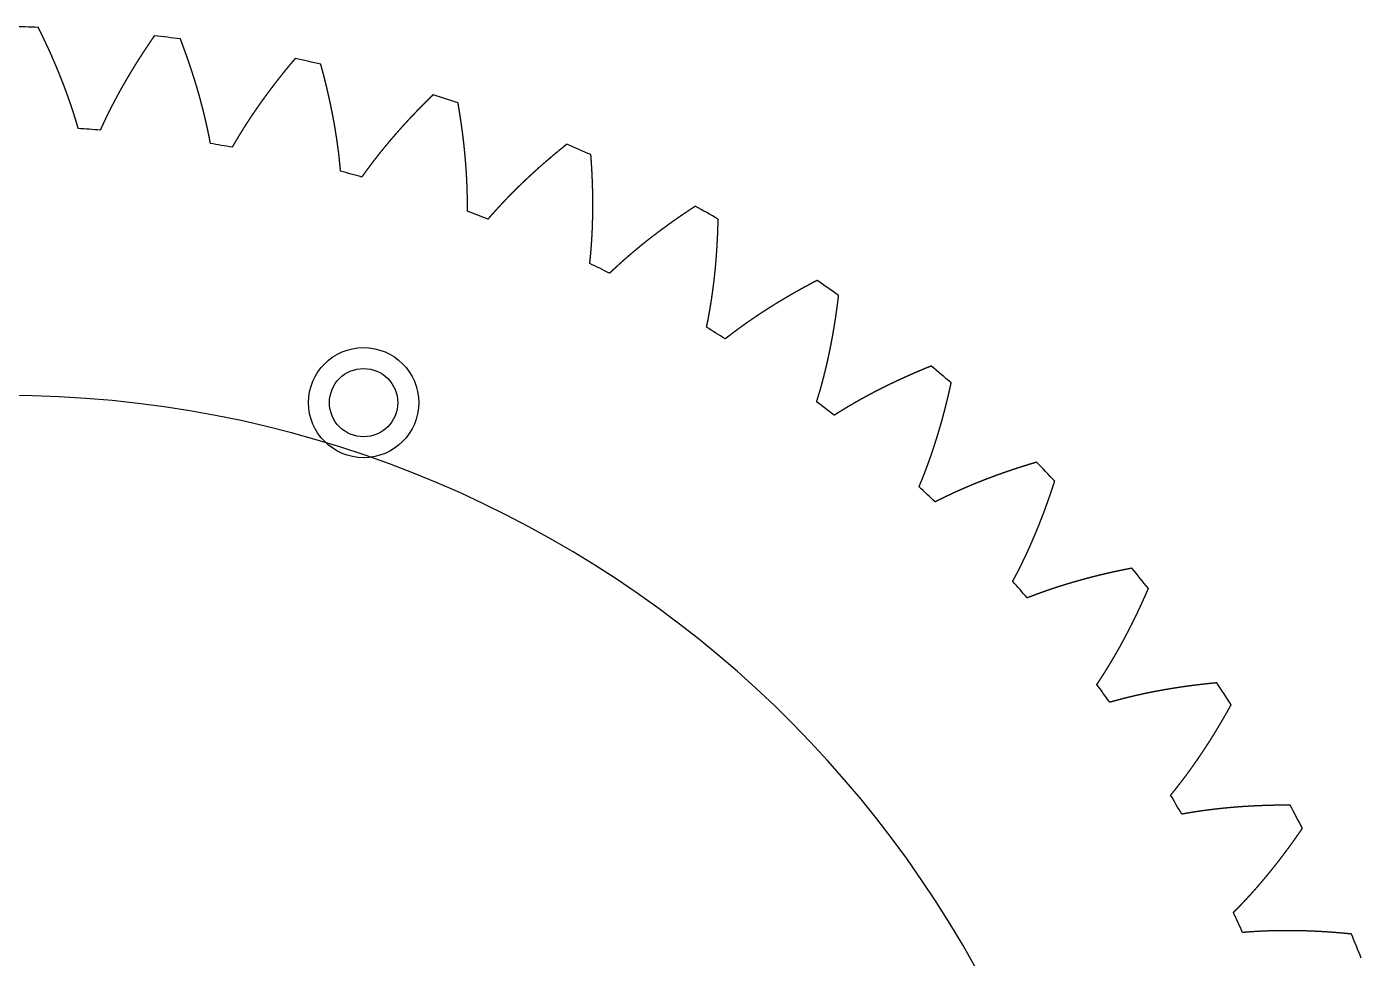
# Model space of a CAD drawing. Header units: millimetres. Extents: x 152 to 351, y -137 to 85.
# Drawn here: x 220.4 to 281, y -59.8 to -17.6 of the extents above; entities that cross this region are included whole.
import ezdxf

# ---------------------------------------------------------------- set-up
doc = ezdxf.new("R2010")
doc.units = ezdxf.units.MM
doc.header["$MEASUREMENT"] = 0

msp = doc.modelspace()

# ---------------------------------------------------------------- linework, layer by layer
at = {"linetype": 'Continuous'}
msp.add_circle((235.686, -34.633), 2.5, dxfattribs=at)
msp.add_circle((235.686, -34.633), 1.55)
for centre, radius, start, end in [((218.703, -84.564), 67, 88.10694, 89.12383), ((218.703, -84.564), 67, 82.56848, 83.58537), ((218.703, -84.564), 67, 77.03002, 78.04691), ((218.703, -84.564), 67, 71.49156, 72.50844), ((218.703, -84.564), 62.5, 85.38775, 86.30456), ((218.703, -84.564), 62.5, 79.84929, 80.7661), ((218.703, -84.564), 67, 65.95309, 66.96998), ((218.703, -84.564), 62.5, 74.31082, 75.22764), ((218.703, -84.564), 62.5, 68.77236, 69.68918), ((218.703, -84.564), 67, 60.41463, 61.43152), ((218.703, -84.564), 62.5, 63.2339, 64.15072), ((218.703, -84.564), 67, 54.87617, 55.89306), ((218.703, -84.564), 62.5, 57.69544, 58.61225), ((218.703, -84.564), 67, 49.33771, 50.3546), ((219.462, -84.564), 50.25, 8.40954, 180), ((218.703, -84.564), 62.5, 52.15698, 53.07379), ((218.703, -84.564), 67, 43.79925, 44.81614), ((218.703, -84.564), 62.5, 46.61852, 47.53533), ((218.703, -84.564), 67, 38.26079, 39.27768), ((218.703, -84.564), 62.5, 41.08006, 41.99687), ((218.703, -84.564), 62.5, 35.54159, 36.45841), ((218.703, -84.564), 67, 32.72233, 33.73921), ((218.703, -84.564), 62.5, 30.00313, 30.91995), ((218.703, -84.564), 67, 27.18386, 28.20075), ((218.703, -84.564), 62.5, 24.46467, 25.38148), ((218.703, -84.564), 67, 21.6454, 22.66229)]:
    msp.add_arc(centre, radius, start, end)
for points in [[(222.731, -22.194), (222.725, -22.173), (222.713, -22.132), (222.696, -22.07), (222.672, -21.987), (222.641, -21.884), (222.61, -21.781), (222.578, -21.677), (222.546, -21.574), (222.513, -21.471), (222.48, -21.368), (222.446, -21.265), (222.411, -21.162), (222.377, -21.06), (222.341, -20.957), (222.305, -20.854), (222.269, -20.751), (222.232, -20.649), (222.195, -20.546), (222.157, -20.444), (222.119, -20.341), (222.08, -20.239), (222.041, -20.137), (222.001, -20.034), (221.961, -19.932), (221.92, -19.83), (221.879, -19.728), (221.838, -19.626), (221.796, -19.524), (221.753, -19.422), (221.71, -19.32), (221.667, -19.218), (221.623, -19.117), (221.579, -19.015), (221.535, -18.914), (221.49, -18.812), (221.444, -18.711), (221.398, -18.609), (221.352, -18.508), (221.305, -18.407), (221.258, -18.306), (221.21, -18.205), (221.162, -18.104), (221.114, -18.003), (221.065, -17.902), (221.016, -17.801), (220.976, -17.721), (220.946, -17.66), (220.926, -17.62), (220.916, -17.6)], [(226.188, -17.983), (226.175, -18.001), (226.15, -18.038), (226.111, -18.094), (226.06, -18.168), (225.997, -18.26), (225.934, -18.353), (225.872, -18.446), (225.81, -18.539), (225.748, -18.632), (225.687, -18.725), (225.626, -18.818), (225.565, -18.912), (225.505, -19.006), (225.446, -19.099), (225.386, -19.193), (225.328, -19.287), (225.269, -19.381), (225.211, -19.476), (225.154, -19.57), (225.097, -19.665), (225.04, -19.759), (224.984, -19.854), (224.928, -19.949), (224.872, -20.044), (224.817, -20.14), (224.763, -20.235), (224.709, -20.33), (224.655, -20.426), (224.602, -20.522), (224.549, -20.617), (224.497, -20.713), (224.445, -20.81), (224.394, -20.906), (224.343, -21.002), (224.293, -21.099), (224.243, -21.195), (224.194, -21.292), (224.145, -21.389), (224.097, -21.486), (224.049, -21.583), (224.001, -21.68), (223.955, -21.777), (223.908, -21.875), (223.863, -21.972), (223.817, -22.07), (223.782, -22.148), (223.755, -22.207), (223.737, -22.246), (223.729, -22.266)], [(228.732, -22.873), (228.728, -22.852), (228.72, -22.81), (228.709, -22.747), (228.693, -22.662), (228.672, -22.556), (228.651, -22.451), (228.629, -22.345), (228.607, -22.239), (228.584, -22.134), (228.561, -22.028), (228.537, -21.922), (228.513, -21.816), (228.488, -21.711), (228.463, -21.605), (228.437, -21.499), (228.411, -21.394), (228.384, -21.288), (228.357, -21.182), (228.329, -21.076), (228.301, -20.971), (228.272, -20.865), (228.243, -20.759), (228.214, -20.654), (228.184, -20.548), (228.153, -20.443), (228.122, -20.337), (228.09, -20.232), (228.059, -20.126), (228.026, -20.02), (227.993, -19.915), (227.96, -19.81), (227.926, -19.704), (227.892, -19.599), (227.858, -19.493), (227.822, -19.388), (227.787, -19.283), (227.751, -19.177), (227.715, -19.072), (227.678, -18.967), (227.641, -18.862), (227.603, -18.756), (227.565, -18.651), (227.527, -18.546), (227.488, -18.441), (227.449, -18.336), (227.417, -18.252), (227.393, -18.189), (227.377, -18.147), (227.369, -18.126)], [(232.579, -19.016), (232.565, -19.033), (232.536, -19.068), (232.492, -19.119), (232.434, -19.188), (232.362, -19.274), (232.291, -19.36), (232.22, -19.446), (232.149, -19.533), (232.078, -19.62), (232.008, -19.706), (231.939, -19.794), (231.87, -19.881), (231.801, -19.968), (231.732, -20.056), (231.664, -20.144), (231.597, -20.231), (231.53, -20.32), (231.463, -20.408), (231.396, -20.496), (231.33, -20.585), (231.265, -20.674), (231.2, -20.763), (231.135, -20.852), (231.071, -20.941), (231.007, -21.03), (230.943, -21.12), (230.88, -21.21), (230.818, -21.3), (230.756, -21.39), (230.694, -21.48), (230.633, -21.571), (230.572, -21.661), (230.511, -21.752), (230.452, -21.843), (230.392, -21.934), (230.333, -22.026), (230.275, -22.117), (230.217, -22.209), (230.159, -22.301), (230.102, -22.393), (230.046, -22.485), (229.99, -22.577), (229.934, -22.67), (229.879, -22.763), (229.825, -22.856), (229.782, -22.93), (229.75, -22.986), (229.728, -23.023), (229.718, -23.042)], [(234.639, -24.129), (234.637, -24.108), (234.634, -24.065), (234.628, -24.001), (234.62, -23.915), (234.61, -23.808), (234.599, -23.701), (234.588, -23.593), (234.576, -23.486), (234.564, -23.379), (234.551, -23.271), (234.537, -23.164), (234.523, -23.056), (234.509, -22.949), (234.494, -22.841), (234.478, -22.733), (234.463, -22.625), (234.446, -22.518), (234.429, -22.41), (234.412, -22.302), (234.394, -22.194), (234.376, -22.086), (234.357, -21.978), (234.337, -21.87), (234.318, -21.762), (234.297, -21.654), (234.277, -21.546), (234.256, -21.438), (234.234, -21.33), (234.212, -21.222), (234.189, -21.113), (234.166, -21.005), (234.143, -20.897), (234.119, -20.789), (234.095, -20.681), (234.07, -20.572), (234.045, -20.464), (234.02, -20.356), (233.994, -20.248), (233.967, -20.139), (233.94, -20.031), (233.913, -19.923), (233.885, -19.814), (233.857, -19.706), (233.829, -19.598), (233.8, -19.489), (233.776, -19.403), (233.758, -19.338), (233.746, -19.295), (233.74, -19.273)], [(238.841, -20.662), (238.825, -20.677), (238.792, -20.708), (238.744, -20.755), (238.68, -20.818), (238.6, -20.897), (238.52, -20.976), (238.441, -21.055), (238.362, -21.134), (238.284, -21.214), (238.206, -21.293), (238.128, -21.373), (238.051, -21.454), (237.974, -21.534), (237.897, -21.614), (237.821, -21.695), (237.745, -21.776), (237.67, -21.857), (237.595, -21.939), (237.52, -22.02), (237.446, -22.102), (237.372, -22.184), (237.299, -22.267), (237.226, -22.349), (237.153, -22.432), (237.081, -22.515), (237.009, -22.598), (236.938, -22.681), (236.867, -22.764), (236.796, -22.848), (236.726, -22.932), (236.657, -23.016), (236.587, -23.101), (236.519, -23.185), (236.45, -23.27), (236.382, -23.355), (236.315, -23.44), (236.248, -23.526), (236.181, -23.611), (236.115, -23.697), (236.049, -23.783), (235.984, -23.87), (235.92, -23.956), (235.856, -24.043), (235.792, -24.13), (235.729, -24.217), (235.679, -24.287), (235.641, -24.339), (235.616, -24.375), (235.604, -24.392)], [(240.397, -25.95), (240.398, -25.928), (240.398, -25.885), (240.399, -25.821), (240.399, -25.735), (240.399, -25.627), (240.399, -25.519), (240.398, -25.411), (240.397, -25.303), (240.395, -25.195), (240.392, -25.087), (240.389, -24.979), (240.386, -24.87), (240.382, -24.762), (240.377, -24.653), (240.372, -24.544), (240.367, -24.436), (240.361, -24.327), (240.354, -24.218), (240.348, -24.109), (240.34, -24), (240.332, -23.89), (240.324, -23.781), (240.315, -23.672), (240.306, -23.562), (240.296, -23.453), (240.286, -23.343), (240.275, -23.234), (240.264, -23.124), (240.253, -23.014), (240.241, -22.904), (240.229, -22.794), (240.216, -22.685), (240.202, -22.574), (240.189, -22.464), (240.175, -22.354), (240.16, -22.244), (240.145, -22.134), (240.13, -22.024), (240.114, -21.913), (240.097, -21.803), (240.081, -21.692), (240.064, -21.582), (240.046, -21.471), (240.028, -21.361), (240.01, -21.25), (239.995, -21.162), (239.983, -21.095), (239.975, -21.051), (239.972, -21.029)], [(244.914, -22.903), (244.896, -22.917), (244.861, -22.945), (244.809, -22.988), (244.739, -23.044), (244.652, -23.114), (244.565, -23.185), (244.479, -23.256), (244.392, -23.328), (244.307, -23.399), (244.221, -23.471), (244.136, -23.543), (244.052, -23.616), (243.967, -23.688), (243.883, -23.761), (243.8, -23.834), (243.716, -23.907), (243.634, -23.981), (243.551, -24.055), (243.469, -24.129), (243.387, -24.203), (243.306, -24.277), (243.225, -24.352), (243.144, -24.427), (243.064, -24.502), (242.984, -24.578), (242.904, -24.654), (242.825, -24.73), (242.747, -24.806), (242.668, -24.883), (242.59, -24.959), (242.513, -25.036), (242.436, -25.114), (242.359, -25.191), (242.283, -25.269), (242.207, -25.347), (242.132, -25.425), (242.057, -25.504), (241.982, -25.583), (241.908, -25.662), (241.835, -25.741), (241.761, -25.821), (241.689, -25.901), (241.617, -25.981), (241.545, -26.061), (241.473, -26.142), (241.417, -26.207), (241.375, -26.255), (241.346, -26.288), (241.332, -26.304)], [(245.953, -28.317), (245.955, -28.296), (245.96, -28.253), (245.967, -28.189), (245.976, -28.103), (245.986, -27.996), (245.996, -27.889), (246.006, -27.781), (246.015, -27.674), (246.023, -27.566), (246.031, -27.458), (246.039, -27.35), (246.046, -27.242), (246.052, -27.133), (246.058, -27.025), (246.064, -26.916), (246.069, -26.807), (246.073, -26.698), (246.078, -26.589), (246.081, -26.48), (246.084, -26.371), (246.087, -26.261), (246.089, -26.152), (246.091, -26.042), (246.093, -25.932), (246.093, -25.822), (246.094, -25.712), (246.094, -25.602), (246.094, -25.492), (246.093, -25.381), (246.091, -25.271), (246.09, -25.16), (246.087, -25.05), (246.085, -24.939), (246.082, -24.828), (246.078, -24.717), (246.074, -24.606), (246.07, -24.495), (246.065, -24.384), (246.06, -24.272), (246.055, -24.161), (246.049, -24.049), (246.042, -23.938), (246.036, -23.826), (246.028, -23.714), (246.021, -23.602), (246.014, -23.513), (246.009, -23.446), (246.006, -23.401), (246.004, -23.378)], [(250.743, -25.721), (250.724, -25.733), (250.686, -25.758), (250.63, -25.795), (250.555, -25.844), (250.461, -25.906), (250.368, -25.968), (250.275, -26.03), (250.183, -26.093), (250.09, -26.156), (249.998, -26.219), (249.907, -26.283), (249.816, -26.347), (249.725, -26.411), (249.634, -26.475), (249.544, -26.54), (249.454, -26.605), (249.364, -26.67), (249.275, -26.735), (249.186, -26.801), (249.098, -26.867), (249.009, -26.933), (248.921, -27), (248.834, -27.067), (248.747, -27.134), (248.66, -27.201), (248.574, -27.269), (248.487, -27.337), (248.402, -27.406), (248.316, -27.474), (248.232, -27.543), (248.147, -27.612), (248.063, -27.682), (247.979, -27.752), (247.896, -27.822), (247.813, -27.892), (247.73, -27.963), (247.648, -28.034), (247.566, -28.105), (247.485, -28.176), (247.404, -28.248), (247.323, -28.321), (247.243, -28.393), (247.164, -28.466), (247.084, -28.539), (247.006, -28.612), (246.943, -28.671), (246.896, -28.716), (246.865, -28.745), (246.85, -28.76)], [(251.254, -31.21), (251.259, -31.189), (251.268, -31.147), (251.281, -31.083), (251.298, -30.999), (251.319, -30.893), (251.339, -30.788), (251.359, -30.682), (251.378, -30.575), (251.397, -30.469), (251.415, -30.362), (251.433, -30.255), (251.451, -30.148), (251.467, -30.041), (251.484, -29.933), (251.5, -29.826), (251.515, -29.718), (251.531, -29.61), (251.545, -29.502), (251.559, -29.394), (251.573, -29.285), (251.586, -29.176), (251.599, -29.068), (251.612, -28.958), (251.623, -28.849), (251.635, -28.74), (251.646, -28.631), (251.657, -28.521), (251.667, -28.411), (251.677, -28.301), (251.686, -28.191), (251.695, -28.081), (251.704, -27.971), (251.712, -27.86), (251.719, -27.749), (251.727, -27.639), (251.733, -27.528), (251.74, -27.417), (251.746, -27.305), (251.752, -27.194), (251.757, -27.083), (251.762, -26.971), (251.766, -26.859), (251.77, -26.747), (251.774, -26.636), (251.777, -26.523), (251.779, -26.434), (251.781, -26.366), (251.782, -26.321), (251.782, -26.299)], [(256.272, -29.088), (256.252, -29.098), (256.213, -29.119), (256.153, -29.15), (256.073, -29.192), (255.974, -29.245), (255.876, -29.298), (255.777, -29.351), (255.679, -29.404), (255.581, -29.458), (255.483, -29.512), (255.386, -29.566), (255.289, -29.621), (255.192, -29.676), (255.096, -29.731), (255, -29.787), (254.904, -29.843), (254.809, -29.899), (254.714, -29.956), (254.619, -30.013), (254.524, -30.07), (254.43, -30.127), (254.336, -30.185), (254.242, -30.243), (254.149, -30.302), (254.056, -30.361), (253.964, -30.42), (253.872, -30.479), (253.78, -30.539), (253.688, -30.599), (253.597, -30.659), (253.506, -30.72), (253.416, -30.781), (253.326, -30.842), (253.236, -30.904), (253.146, -30.966), (253.057, -31.028), (252.969, -31.091), (252.88, -31.154), (252.793, -31.218), (252.705, -31.281), (252.618, -31.345), (252.531, -31.41), (252.445, -31.475), (252.359, -31.54), (252.274, -31.605), (252.206, -31.658), (252.155, -31.698), (252.121, -31.724), (252.104, -31.737)], [(256.252, -34.6), (256.258, -34.58), (256.271, -34.539), (256.29, -34.477), (256.315, -34.395), (256.346, -34.292), (256.377, -34.188), (256.407, -34.085), (256.436, -33.981), (256.465, -33.877), (256.494, -33.772), (256.522, -33.668), (256.55, -33.563), (256.577, -33.458), (256.603, -33.352), (256.63, -33.247), (256.656, -33.141), (256.681, -33.035), (256.706, -32.929), (256.731, -32.822), (256.755, -32.716), (256.778, -32.609), (256.802, -32.502), (256.825, -32.394), (256.847, -32.287), (256.869, -32.179), (256.891, -32.071), (256.912, -31.963), (256.933, -31.855), (256.953, -31.746), (256.973, -31.638), (256.992, -31.529), (257.011, -31.42), (257.03, -31.311), (257.049, -31.201), (257.066, -31.092), (257.084, -30.982), (257.101, -30.872), (257.118, -30.762), (257.134, -30.652), (257.15, -30.541), (257.166, -30.431), (257.181, -30.32), (257.196, -30.209), (257.21, -30.098), (257.224, -29.987), (257.235, -29.897), (257.243, -29.831), (257.248, -29.786), (257.251, -29.764)], [(261.451, -32.973), (261.43, -32.981), (261.389, -32.998), (261.326, -33.024), (261.243, -33.057), (261.139, -33.1), (261.036, -33.143), (260.933, -33.187), (260.83, -33.23), (260.727, -33.275), (260.625, -33.319), (260.523, -33.364), (260.421, -33.409), (260.319, -33.454), (260.218, -33.5), (260.117, -33.546), (260.016, -33.592), (259.916, -33.639), (259.816, -33.686), (259.716, -33.734), (259.616, -33.782), (259.517, -33.83), (259.418, -33.878), (259.319, -33.927), (259.221, -33.976), (259.123, -34.026), (259.025, -34.076), (258.927, -34.126), (258.83, -34.176), (258.733, -34.227), (258.637, -34.279), (258.54, -34.33), (258.444, -34.382), (258.349, -34.435), (258.253, -34.487), (258.158, -34.541), (258.064, -34.594), (257.97, -34.648), (257.876, -34.702), (257.782, -34.757), (257.689, -34.812), (257.596, -34.867), (257.503, -34.923), (257.411, -34.979), (257.32, -35.036), (257.228, -35.093), (257.155, -35.138), (257.101, -35.173), (257.065, -35.196), (257.047, -35.208)], [(260.899, -38.458), (260.907, -38.438), (260.924, -38.398), (260.949, -38.339), (260.982, -38.259), (261.022, -38.16), (261.063, -38.06), (261.103, -37.959), (261.142, -37.859), (261.181, -37.758), (261.219, -37.657), (261.257, -37.555), (261.295, -37.454), (261.332, -37.352), (261.369, -37.249), (261.405, -37.147), (261.441, -37.044), (261.477, -36.941), (261.512, -36.838), (261.547, -36.734), (261.581, -36.63), (261.615, -36.526), (261.649, -36.422), (261.682, -36.317), (261.714, -36.212), (261.747, -36.107), (261.779, -36.002), (261.81, -35.896), (261.841, -35.791), (261.872, -35.685), (261.902, -35.578), (261.932, -35.472), (261.962, -35.365), (261.991, -35.258), (262.02, -35.151), (262.048, -35.044), (262.076, -34.936), (262.104, -34.829), (262.131, -34.721), (262.158, -34.612), (262.185, -34.504), (262.211, -34.395), (262.237, -34.287), (262.262, -34.178), (262.287, -34.069), (262.312, -33.959), (262.331, -33.872), (262.346, -33.806), (262.355, -33.762), (262.36, -33.74)], [(266.231, -37.34), (266.209, -37.346), (266.166, -37.359), (266.101, -37.378), (266.015, -37.404), (265.908, -37.436), (265.801, -37.469), (265.694, -37.502), (265.588, -37.536), (265.481, -37.57), (265.375, -37.604), (265.269, -37.639), (265.163, -37.674), (265.058, -37.709), (264.953, -37.745), (264.848, -37.781), (264.743, -37.818), (264.639, -37.855), (264.534, -37.892), (264.43, -37.929), (264.326, -37.967), (264.223, -38.006), (264.12, -38.044), (264.017, -38.083), (263.914, -38.123), (263.812, -38.163), (263.709, -38.203), (263.607, -38.243), (263.506, -38.284), (263.404, -38.326), (263.303, -38.368), (263.203, -38.41), (263.102, -38.452), (263.002, -38.495), (262.902, -38.538), (262.802, -38.582), (262.703, -38.626), (262.604, -38.671), (262.505, -38.716), (262.407, -38.761), (262.309, -38.807), (262.211, -38.853), (262.113, -38.899), (262.016, -38.946), (261.919, -38.994), (261.823, -39.042), (261.746, -39.08), (261.688, -39.109), (261.65, -39.129), (261.631, -39.139)], [(265.152, -42.745), (265.162, -42.727), (265.182, -42.689), (265.213, -42.632), (265.253, -42.556), (265.303, -42.461), (265.353, -42.365), (265.403, -42.269), (265.451, -42.173), (265.5, -42.076), (265.548, -41.979), (265.596, -41.882), (265.643, -41.784), (265.69, -41.686), (265.736, -41.588), (265.783, -41.49), (265.828, -41.391), (265.874, -41.292), (265.918, -41.192), (265.963, -41.092), (266.007, -40.992), (266.051, -40.892), (266.094, -40.791), (266.137, -40.69), (266.18, -40.589), (266.222, -40.488), (266.264, -40.386), (266.306, -40.284), (266.347, -40.182), (266.388, -40.079), (266.428, -39.976), (266.468, -39.873), (266.508, -39.77), (266.547, -39.666), (266.587, -39.562), (266.625, -39.458), (266.663, -39.354), (266.701, -39.249), (266.739, -39.145), (266.776, -39.04), (266.813, -38.934), (266.85, -38.829), (266.886, -38.723), (266.922, -38.617), (266.957, -38.511), (266.992, -38.404), (267.02, -38.319), (267.041, -38.255), (267.054, -38.212), (267.061, -38.191)], [(270.567, -42.147), (270.545, -42.151), (270.5, -42.16), (270.434, -42.173), (270.346, -42.19), (270.236, -42.212), (270.126, -42.235), (270.017, -42.257), (269.908, -42.281), (269.798, -42.304), (269.689, -42.328), (269.581, -42.352), (269.472, -42.377), (269.364, -42.402), (269.255, -42.427), (269.147, -42.453), (269.04, -42.479), (268.932, -42.506), (268.825, -42.533), (268.718, -42.56), (268.611, -42.588), (268.504, -42.616), (268.397, -42.645), (268.291, -42.674), (268.185, -42.703), (268.079, -42.733), (267.974, -42.763), (267.868, -42.794), (267.763, -42.825), (267.658, -42.856), (267.554, -42.888), (267.449, -42.92), (267.345, -42.953), (267.241, -42.986), (267.138, -43.019), (267.034, -43.053), (266.931, -43.087), (266.828, -43.122), (266.726, -43.157), (266.623, -43.193), (266.521, -43.229), (266.419, -43.265), (266.318, -43.302), (266.217, -43.34), (266.116, -43.378), (266.015, -43.416), (265.935, -43.447), (265.875, -43.47), (265.835, -43.486), (265.815, -43.494)], [(268.971, -47.424), (268.983, -47.406), (269.007, -47.37), (269.043, -47.317), (269.09, -47.245), (269.149, -47.155), (269.208, -47.065), (269.267, -46.974), (269.325, -46.883), (269.382, -46.791), (269.439, -46.699), (269.496, -46.607), (269.553, -46.514), (269.609, -46.421), (269.665, -46.328), (269.72, -46.234), (269.775, -46.14), (269.83, -46.046), (269.884, -45.951), (269.938, -45.856), (269.992, -45.761), (270.045, -45.666), (270.098, -45.57), (270.15, -45.473), (270.203, -45.377), (270.255, -45.28), (270.306, -45.183), (270.357, -45.085), (270.408, -44.987), (270.459, -44.889), (270.509, -44.791), (270.559, -44.692), (270.608, -44.593), (270.657, -44.494), (270.706, -44.394), (270.755, -44.294), (270.803, -44.194), (270.851, -44.094), (270.898, -43.993), (270.945, -43.892), (270.992, -43.791), (271.039, -43.689), (271.085, -43.587), (271.131, -43.485), (271.177, -43.383), (271.222, -43.28), (271.258, -43.198), (271.285, -43.136), (271.302, -43.095), (271.311, -43.074)], [(274.418, -47.351), (274.396, -47.353), (274.351, -47.357), (274.284, -47.363), (274.195, -47.372), (274.083, -47.384), (273.972, -47.395), (273.861, -47.407), (273.749, -47.42), (273.638, -47.433), (273.528, -47.446), (273.417, -47.46), (273.307, -47.474), (273.196, -47.488), (273.086, -47.503), (272.976, -47.518), (272.866, -47.534), (272.757, -47.55), (272.647, -47.567), (272.538, -47.584), (272.429, -47.601), (272.32, -47.619), (272.211, -47.637), (272.103, -47.655), (271.994, -47.674), (271.886, -47.694), (271.778, -47.714), (271.67, -47.734), (271.563, -47.754), (271.455, -47.776), (271.348, -47.797), (271.241, -47.819), (271.134, -47.841), (271.027, -47.864), (270.921, -47.888), (270.815, -47.911), (270.709, -47.936), (270.603, -47.96), (270.498, -47.985), (270.392, -48.011), (270.287, -48.037), (270.182, -48.063), (270.078, -48.09), (269.974, -48.118), (269.869, -48.146), (269.766, -48.174), (269.683, -48.197), (269.621, -48.215), (269.579, -48.227), (269.559, -48.233)], [(272.321, -52.449), (272.334, -52.432), (272.362, -52.399), (272.403, -52.349), (272.457, -52.282), (272.524, -52.198), (272.592, -52.114), (272.658, -52.029), (272.725, -51.944), (272.791, -51.859), (272.857, -51.773), (272.922, -51.686), (272.988, -51.6), (273.052, -51.513), (273.117, -51.425), (273.181, -51.337), (273.245, -51.249), (273.308, -51.16), (273.372, -51.071), (273.435, -50.982), (273.497, -50.892), (273.559, -50.802), (273.621, -50.712), (273.683, -50.621), (273.744, -50.53), (273.805, -50.439), (273.866, -50.347), (273.926, -50.255), (273.986, -50.162), (274.046, -50.069), (274.106, -49.976), (274.165, -49.883), (274.224, -49.789), (274.282, -49.695), (274.34, -49.601), (274.398, -49.506), (274.456, -49.411), (274.513, -49.316), (274.57, -49.22), (274.627, -49.124), (274.683, -49.028), (274.739, -48.931), (274.795, -48.834), (274.851, -48.737), (274.906, -48.64), (274.961, -48.542), (275.005, -48.463), (275.037, -48.405), (275.059, -48.365), (275.07, -48.345)], [(277.75, -52.902), (277.727, -52.902), (277.682, -52.902), (277.615, -52.902), (277.525, -52.902), (277.413, -52.902), (277.301, -52.903), (277.189, -52.904), (277.077, -52.906), (276.966, -52.908), (276.854, -52.911), (276.743, -52.914), (276.631, -52.917), (276.52, -52.921), (276.409, -52.925), (276.298, -52.93), (276.187, -52.935), (276.077, -52.94), (275.966, -52.946), (275.856, -52.952), (275.745, -52.959), (275.635, -52.966), (275.525, -52.973), (275.416, -52.981), (275.306, -52.99), (275.196, -52.999), (275.087, -53.008), (274.978, -53.018), (274.868, -53.028), (274.759, -53.039), (274.651, -53.05), (274.542, -53.061), (274.434, -53.073), (274.325, -53.086), (274.217, -53.099), (274.109, -53.112), (274.001, -53.126), (273.894, -53.14), (273.786, -53.155), (273.679, -53.17), (273.572, -53.186), (273.465, -53.202), (273.358, -53.219), (273.252, -53.236), (273.145, -53.254), (273.039, -53.272), (272.955, -53.287), (272.891, -53.299), (272.849, -53.307), (272.828, -53.311)], [(275.17, -57.773), (275.185, -57.758), (275.216, -57.728), (275.261, -57.682), (275.322, -57.621), (275.397, -57.544), (275.472, -57.467), (275.547, -57.389), (275.621, -57.31), (275.695, -57.232), (275.769, -57.152), (275.842, -57.073), (275.916, -56.993), (275.989, -56.912), (276.061, -56.832), (276.134, -56.75), (276.206, -56.669), (276.277, -56.587), (276.349, -56.504), (276.42, -56.421), (276.491, -56.338), (276.562, -56.254), (276.632, -56.17), (276.702, -56.086), (276.772, -56.001), (276.842, -55.916), (276.911, -55.831), (276.98, -55.745), (277.049, -55.658), (277.117, -55.572), (277.185, -55.485), (277.253, -55.398), (277.321, -55.31), (277.388, -55.222), (277.455, -55.134), (277.522, -55.045), (277.588, -54.956), (277.655, -54.867), (277.721, -54.777), (277.786, -54.687), (277.852, -54.596), (277.917, -54.506), (277.982, -54.415), (278.046, -54.323), (278.111, -54.232), (278.175, -54.14), (278.226, -54.066), (278.264, -54.01), (278.29, -53.973), (278.302, -53.955)], [(280.53, -58.749), (280.507, -58.746), (280.463, -58.742), (280.396, -58.735), (280.306, -58.727), (280.195, -58.716), (280.083, -58.706), (279.972, -58.697), (279.86, -58.688), (279.749, -58.679), (279.638, -58.671), (279.526, -58.663), (279.415, -58.656), (279.304, -58.649), (279.193, -58.642), (279.082, -58.636), (278.972, -58.63), (278.861, -58.625), (278.75, -58.62), (278.64, -58.616), (278.53, -58.612), (278.419, -58.608), (278.309, -58.605), (278.199, -58.602), (278.089, -58.6), (277.979, -58.599), (277.869, -58.597), (277.759, -58.596), (277.65, -58.596), (277.54, -58.596), (277.431, -58.597), (277.322, -58.598), (277.213, -58.599), (277.104, -58.601), (276.995, -58.603), (276.886, -58.606), (276.777, -58.61), (276.669, -58.614), (276.56, -58.618), (276.452, -58.623), (276.344, -58.628), (276.236, -58.634), (276.128, -58.64), (276.021, -58.647), (275.913, -58.655), (275.806, -58.663), (275.72, -58.669), (275.656, -58.675), (275.613, -58.678), (275.591, -58.68)]]:
    msp.add_open_spline(points, degree=5)

doc.saveas('drawing.dxf')
